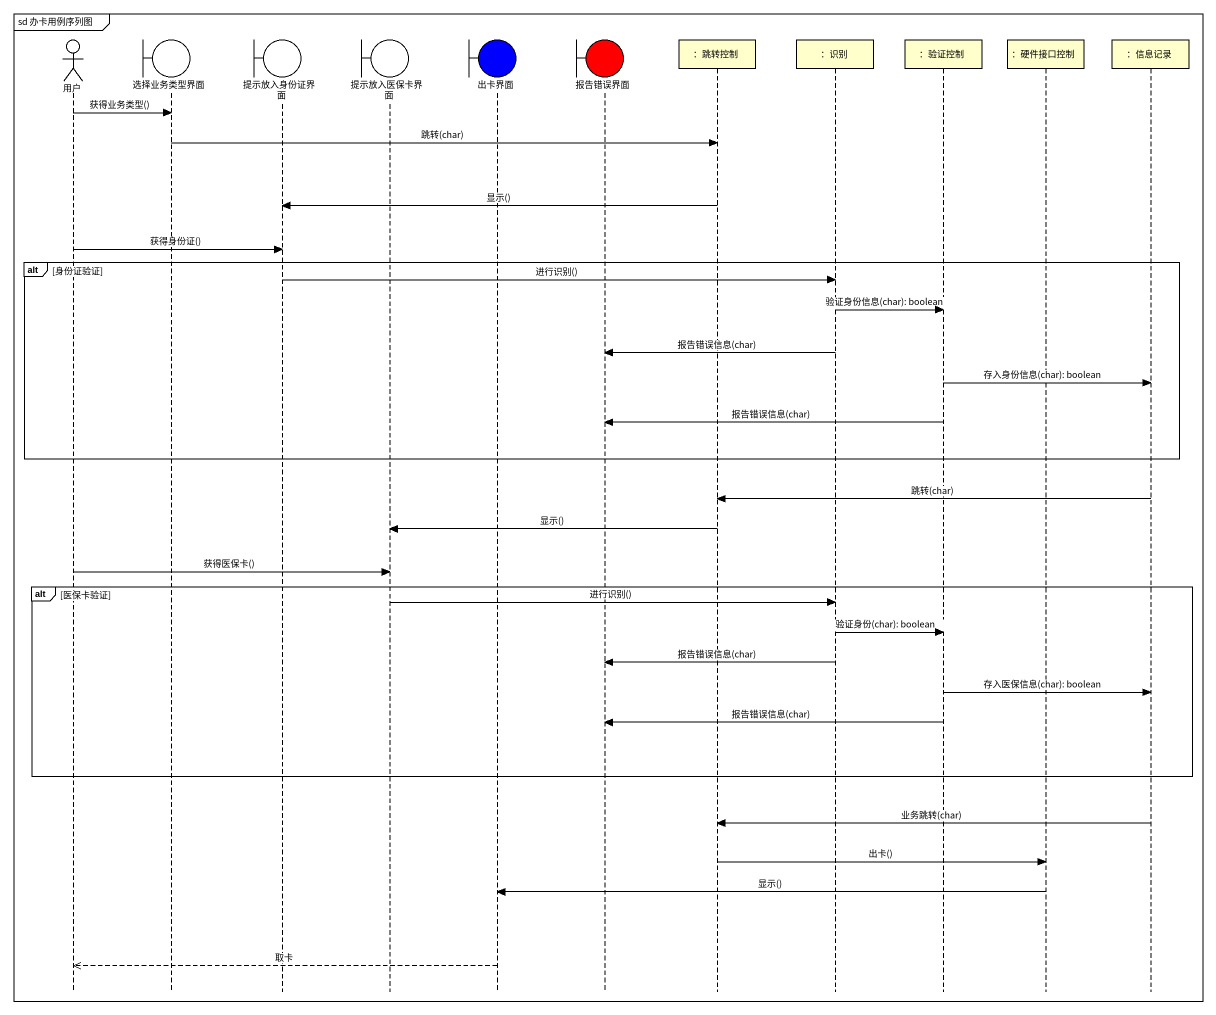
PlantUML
@startuml
mainframe sd 办卡用例序列图
hide footbox
actor 用户
boundary 选择业务类型界面
boundary 提示放入身份证界面
boundary 提示放入医保卡界面
boundary 出卡界面 #0000FF
boundary 报告错误界面 #FF0000
participant "：跳转控制" as 跳转控制
participant "：识别" as 识别
participant "：验证控制" as 验证控制
participant "：硬件接口控制" as 硬件接口控制
participant "：信息记录" as 信息记录

用户 -> 选择业务类型界面 : 获得业务类型()
选择业务类型界面 -> 跳转控制 : 跳转(char)
跳转控制 -> 提示放入身份证界面 : 显示()
用户 -> 提示放入身份证界面 : 获得身份证()
alt 身份证验证
  提示放入身份证界面 -> 识别 : 进行识别()
  识别 -> 验证控制 : 验证身份信息(char): boolean
  识别 -> 报告错误界面 : 报告错误信息(char)
  验证控制 -> 信息记录 : 存入身份信息(char): boolean
  验证控制 -> 报告错误界面 : 报告错误信息(char)
end
信息记录 -> 跳转控制 : 跳转(char)
跳转控制 -> 提示放入医保卡界面 : 显示()
用户 -> 提示放入医保卡界面 : 获得医保卡()
alt 医保卡验证
  提示放入医保卡界面 -> 识别 : 进行识别()
  识别 -> 验证控制 : 验证身份(char): boolean
  识别 -> 报告错误界面 : 报告错误信息(char)
  验证控制 -> 信息记录 : 存入医保信息(char): boolean
  验证控制 -> 报告错误界面 : 报告错误信息(char)
end
信息记录 -> 跳转控制 : 业务跳转(char)
跳转控制 -> 硬件接口控制 : 出卡()
硬件接口控制 -> 出卡界面 : 显示()
出卡界面 -->> 用户 : 取卡
@enduml
